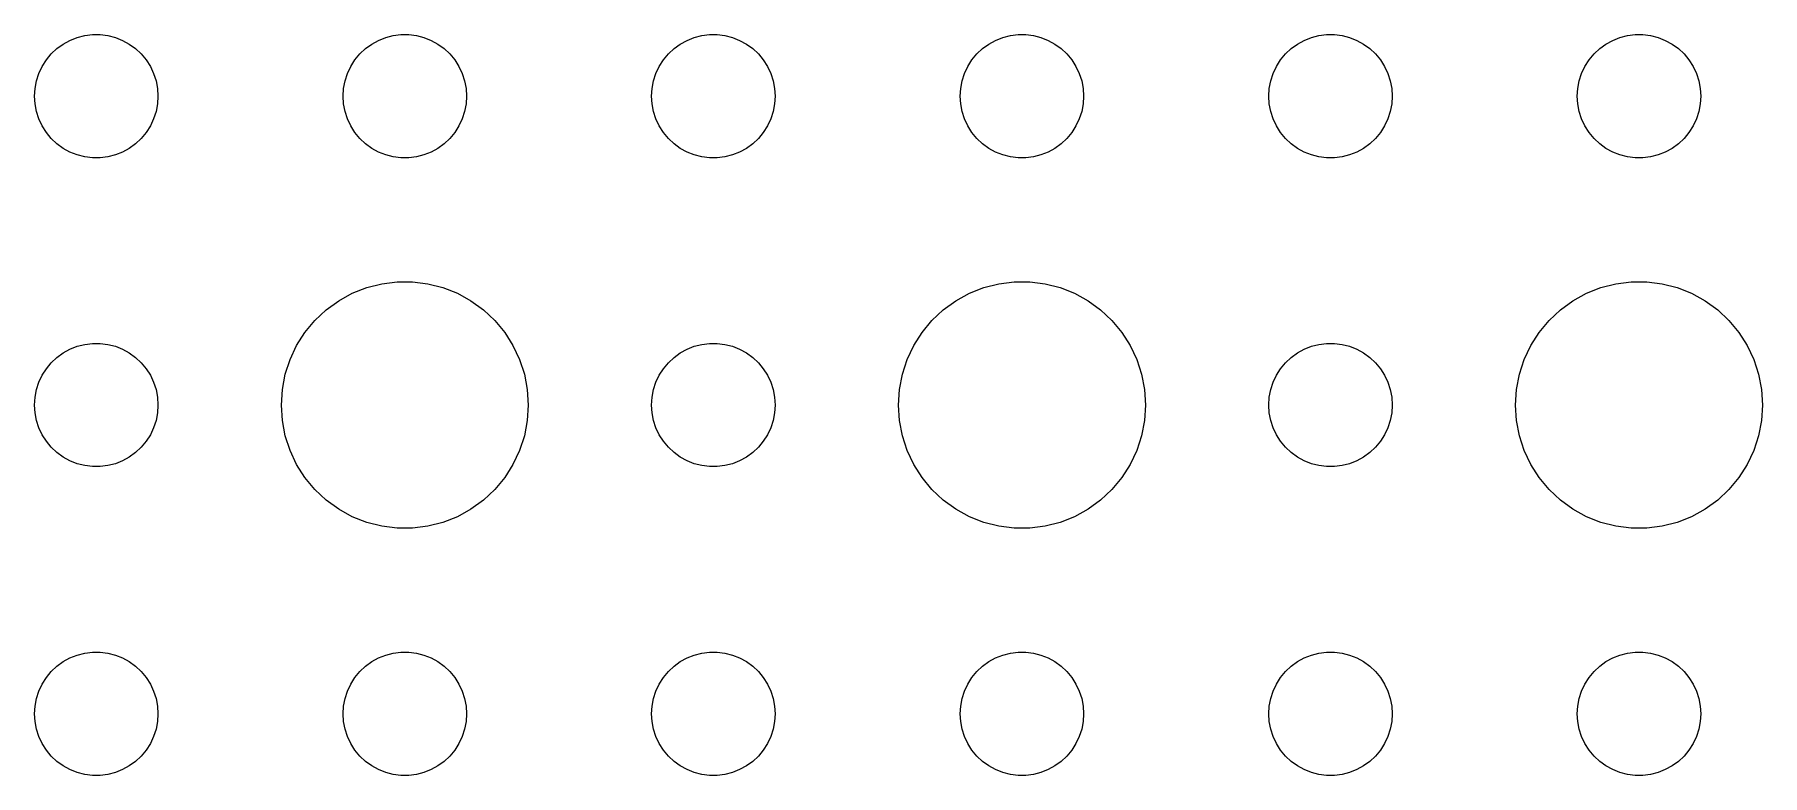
# Model space of a CAD drawing. Header units: metres. Extents: x -142 to 142, y -142 to 142.
# Drawn here: x -39 to 3, y 96 to 114 of the extents above; entities that cross this region are included whole.
import ezdxf

# ---------------------------------------------------------------- set-up
doc = ezdxf.new("R2010")
doc.units = ezdxf.units.M

msp = doc.modelspace()

# ---------------------------------------------------------------- linework, layer by layer
for p, q in [((-38.3037, 113.766), (-38.1387, 113.857)), ((-38.1387, 113.857), (-37.9635, 113.927)), ((-37.9635, 113.927), (-37.7811, 113.973)), ((-37.7811, 113.973), (-37.5942, 113.997)), ((-37.5942, 113.997), (-37.4058, 113.997)), ((-37.4058, 113.997), (-37.2189, 113.973)), ((-37.2189, 113.973), (-37.0365, 113.927)), ((-37.0365, 113.927), (-36.8613, 113.857)), ((-36.8613, 113.857), (-36.6963, 113.766)), ((-30.8037, 113.766), (-30.6387, 113.857)), ((-30.6387, 113.857), (-30.4635, 113.927)), ((-30.4635, 113.927), (-30.2811, 113.973)), ((-30.2811, 113.973), (-30.0942, 113.997)), ((-30.0942, 113.997), (-29.9058, 113.997)), ((-29.9058, 113.997), (-29.7189, 113.973)), ((-29.7189, 113.973), (-29.5365, 113.927)), ((-29.5365, 113.927), (-29.3613, 113.857)), ((-29.3613, 113.857), (-29.1963, 113.766)), ((-23.3037, 113.766), (-23.1387, 113.857)), ((-23.1387, 113.857), (-22.9635, 113.927)), ((-22.9635, 113.927), (-22.7811, 113.973)), ((-22.7811, 113.973), (-22.5942, 113.997)), ((-22.5942, 113.997), (-22.4058, 113.997)), ((-22.4058, 113.997), (-22.2189, 113.973)), ((-22.2189, 113.973), (-22.0365, 113.927)), ((-22.0365, 113.927), (-21.8613, 113.857)), ((-21.8613, 113.857), (-21.6963, 113.766)), ((-15.8037, 113.766), (-15.6387, 113.857)), ((-15.6387, 113.857), (-15.4635, 113.927)), ((-15.4635, 113.927), (-15.2811, 113.973)), ((-15.2811, 113.973), (-15.0942, 113.997)), ((-15.0942, 113.997), (-14.9058, 113.997)), ((-14.9058, 113.997), (-14.7189, 113.973)), ((-14.7189, 113.973), (-14.5365, 113.927)), ((-14.5365, 113.927), (-14.3613, 113.857)), ((-14.3613, 113.857), (-14.1963, 113.766)), ((-8.30373, 113.766), (-8.13866, 113.857)), ((-8.13866, 113.857), (-7.96352, 113.927)), ((-7.96352, 113.927), (-7.78107, 113.973)), ((-7.78107, 113.973), (-7.59418, 113.997)), ((-7.59418, 113.997), (-7.40581, 113.997)), ((-7.40581, 113.997), (-7.21892, 113.973)), ((-7.21892, 113.973), (-7.03647, 113.927)), ((-7.03647, 113.927), (-6.86133, 113.857)), ((-6.86133, 113.857), (-6.69626, 113.766)), ((-0.80373, 113.766), (-0.63866, 113.857)), ((-0.63866, 113.857), (-0.46352, 113.927)), ((-0.46352, 113.927), (-0.28107, 113.973)), ((-0.28107, 113.973), (-0.09418, 113.997)), ((-0.09418, 113.997), (0.09418, 113.997)), ((0.09418, 113.997), (0.28107, 113.973)), ((0.28107, 113.973), (0.46352, 113.927)), ((0.46352, 113.927), (0.63866, 113.857)), ((0.63866, 113.857), (0.80373, 113.766)), ((-38.7135, 113.382), (-38.5934, 113.527)), ((-38.5934, 113.527), (-38.4561, 113.656)), ((-38.4561, 113.656), (-38.3037, 113.766)), ((-36.6963, 113.766), (-36.5439, 113.656)), ((-36.5439, 113.656), (-36.4065, 113.527)), ((-36.4065, 113.527), (-36.2865, 113.382)), ((-31.2135, 113.382), (-31.0934, 113.527)), ((-31.0934, 113.527), (-30.9561, 113.656)), ((-30.9561, 113.656), (-30.8037, 113.766)), ((-29.1963, 113.766), (-29.0439, 113.656)), ((-29.0439, 113.656), (-28.9065, 113.527)), ((-28.9065, 113.527), (-28.7865, 113.382)), ((-23.7135, 113.382), (-23.5934, 113.527)), ((-23.5934, 113.527), (-23.4561, 113.656)), ((-23.4561, 113.656), (-23.3037, 113.766)), ((-21.6963, 113.766), (-21.5439, 113.656)), ((-21.5439, 113.656), (-21.4065, 113.527)), ((-21.4065, 113.527), (-21.2865, 113.382)), ((-16.2135, 113.382), (-16.0934, 113.527)), ((-16.0934, 113.527), (-15.9561, 113.656)), ((-15.9561, 113.656), (-15.8037, 113.766)), ((-14.1963, 113.766), (-14.0439, 113.656)), ((-14.0439, 113.656), (-13.9065, 113.527)), ((-13.9065, 113.527), (-13.7865, 113.382)), ((-8.71352, 113.382), (-8.59344, 113.527)), ((-8.59344, 113.527), (-8.45613, 113.656)), ((-8.45613, 113.656), (-8.30373, 113.766)), ((-6.69626, 113.766), (-6.54385, 113.656)), ((-6.54385, 113.656), (-6.40654, 113.527)), ((-6.40654, 113.527), (-6.28647, 113.382)), ((-1.21352, 113.382), (-1.09344, 113.527)), ((-1.09344, 113.527), (-0.95613, 113.656)), ((-0.95613, 113.656), (-0.80373, 113.766)), ((0.80373, 113.766), (0.95613, 113.656)), ((0.95613, 113.656), (1.09344, 113.527)), ((1.09344, 113.527), (1.21352, 113.382)), ((-38.9529, 112.873), (-38.8947, 113.052)), ((-38.8947, 113.052), (-38.8145, 113.223)), ((-38.8145, 113.223), (-38.7135, 113.382)), ((-36.2865, 113.382), (-36.1855, 113.223)), ((-36.1855, 113.223), (-36.1053, 113.052)), ((-36.1053, 113.052), (-36.0471, 112.873)), ((-31.4529, 112.873), (-31.3947, 113.052)), ((-31.3947, 113.052), (-31.3145, 113.223)), ((-31.3145, 113.223), (-31.2135, 113.382)), ((-28.7865, 113.382), (-28.6855, 113.223)), ((-28.6855, 113.223), (-28.6053, 113.052)), ((-28.6053, 113.052), (-28.5471, 112.873)), ((-23.9529, 112.873), (-23.8947, 113.052)), ((-23.8947, 113.052), (-23.8145, 113.223)), ((-23.8145, 113.223), (-23.7135, 113.382)), ((-21.2865, 113.382), (-21.1855, 113.223)), ((-21.1855, 113.223), (-21.1053, 113.052)), ((-21.1053, 113.052), (-21.0471, 112.873)), ((-16.4529, 112.873), (-16.3947, 113.052)), ((-16.3947, 113.052), (-16.3145, 113.223)), ((-16.3145, 113.223), (-16.2135, 113.382)), ((-13.7865, 113.382), (-13.6855, 113.223)), ((-13.6855, 113.223), (-13.6053, 113.052)), ((-13.6053, 113.052), (-13.5471, 112.873)), ((-8.95287, 112.873), (-8.89465, 113.052)), ((-8.89465, 113.052), (-8.81445, 113.223)), ((-8.81445, 113.223), (-8.71352, 113.382)), ((-6.28647, 113.382), (-6.18553, 113.223)), ((-6.18553, 113.223), (-6.10533, 113.052)), ((-6.10533, 113.052), (-6.04712, 112.873)), ((-1.45287, 112.873), (-1.39465, 113.052)), ((-1.39465, 113.052), (-1.31445, 113.223)), ((-1.31445, 113.223), (-1.21352, 113.382)), ((1.21352, 113.382), (1.31445, 113.223)), ((1.31445, 113.223), (1.39465, 113.052)), ((1.39465, 113.052), (1.45287, 112.873)), ((-39, 112.5), (-38.9882, 112.688)), ((-38.9882, 112.688), (-38.9529, 112.873)), ((-36.0471, 112.873), (-36.0118, 112.688)), ((-36.0118, 112.688), (-36, 112.5)), ((-31.5, 112.5), (-31.4882, 112.688)), ((-31.4882, 112.688), (-31.4529, 112.873)), ((-28.5471, 112.873), (-28.5118, 112.688)), ((-28.5118, 112.688), (-28.5, 112.5)), ((-24, 112.5), (-23.9882, 112.688)), ((-23.9882, 112.688), (-23.9529, 112.873)), ((-21.0471, 112.873), (-21.0118, 112.688)), ((-21.0118, 112.688), (-21, 112.5)), ((-16.5, 112.5), (-16.4882, 112.688)), ((-16.4882, 112.688), (-16.4529, 112.873)), ((-13.5471, 112.873), (-13.5118, 112.688)), ((-13.5118, 112.688), (-13.5, 112.5)), ((-9, 112.5), (-8.98816, 112.688)), ((-8.98816, 112.688), (-8.95287, 112.873)), ((-6.04712, 112.873), (-6.01183, 112.688)), ((-6.01183, 112.688), (-6, 112.5)), ((-1.5, 112.5), (-1.48816, 112.688)), ((-1.48816, 112.688), (-1.45287, 112.873)), ((1.45287, 112.873), (1.48816, 112.688)), ((1.48816, 112.688), (1.5, 112.5)), ((-38.9882, 112.312), (-39, 112.5)), ((-38.9529, 112.127), (-38.9882, 112.312)), ((-36.0118, 112.312), (-36.0471, 112.127)), ((-36, 112.5), (-36.0118, 112.312)), ((-31.4882, 112.312), (-31.5, 112.5)), ((-31.4529, 112.127), (-31.4882, 112.312)), ((-28.5118, 112.312), (-28.5471, 112.127)), ((-28.5, 112.5), (-28.5118, 112.312)), ((-23.9882, 112.312), (-24, 112.5)), ((-23.9529, 112.127), (-23.9882, 112.312)), ((-21.0118, 112.312), (-21.0471, 112.127)), ((-21, 112.5), (-21.0118, 112.312)), ((-16.4882, 112.312), (-16.5, 112.5)), ((-16.4529, 112.127), (-16.4882, 112.312)), ((-13.5118, 112.312), (-13.5471, 112.127)), ((-13.5, 112.5), (-13.5118, 112.312)), ((-8.98816, 112.312), (-9, 112.5)), ((-8.95287, 112.127), (-8.98816, 112.312)), ((-6.01183, 112.312), (-6.04712, 112.127)), ((-6, 112.5), (-6.01183, 112.312)), ((-1.48816, 112.312), (-1.5, 112.5)), ((-1.45287, 112.127), (-1.48816, 112.312)), ((1.48816, 112.312), (1.45287, 112.127)), ((1.5, 112.5), (1.48816, 112.312)), ((-38.8947, 111.948), (-38.9529, 112.127)), ((-38.8145, 111.777), (-38.8947, 111.948)), ((-38.7135, 111.618), (-38.8145, 111.777)), ((-36.1855, 111.777), (-36.2865, 111.618)), ((-36.1053, 111.948), (-36.1855, 111.777)), ((-36.0471, 112.127), (-36.1053, 111.948)), ((-31.3947, 111.948), (-31.4529, 112.127)), ((-31.3145, 111.777), (-31.3947, 111.948)), ((-31.2135, 111.618), (-31.3145, 111.777)), ((-28.6855, 111.777), (-28.7865, 111.618)), ((-28.6053, 111.948), (-28.6855, 111.777)), ((-28.5471, 112.127), (-28.6053, 111.948)), ((-23.8947, 111.948), (-23.9529, 112.127)), ((-23.8145, 111.777), (-23.8947, 111.948)), ((-23.7135, 111.618), (-23.8145, 111.777)), ((-21.1855, 111.777), (-21.2865, 111.618)), ((-21.1053, 111.948), (-21.1855, 111.777)), ((-21.0471, 112.127), (-21.1053, 111.948)), ((-16.3947, 111.948), (-16.4529, 112.127)), ((-16.3145, 111.777), (-16.3947, 111.948)), ((-16.2135, 111.618), (-16.3145, 111.777)), ((-13.6855, 111.777), (-13.7865, 111.618)), ((-13.6053, 111.948), (-13.6855, 111.777)), ((-13.5471, 112.127), (-13.6053, 111.948)), ((-8.89465, 111.948), (-8.95287, 112.127)), ((-8.81445, 111.777), (-8.89465, 111.948)), ((-8.71352, 111.618), (-8.81445, 111.777)), ((-6.18553, 111.777), (-6.28647, 111.618)), ((-6.10533, 111.948), (-6.18553, 111.777)), ((-6.04712, 112.127), (-6.10533, 111.948)), ((-1.39465, 111.948), (-1.45287, 112.127)), ((-1.31445, 111.777), (-1.39465, 111.948)), ((-1.21352, 111.618), (-1.31445, 111.777)), ((1.31445, 111.777), (1.21352, 111.618)), ((1.39465, 111.948), (1.31445, 111.777)), ((1.45287, 112.127), (1.39465, 111.948)), ((-38.5934, 111.473), (-38.7135, 111.618)), ((-38.4561, 111.344), (-38.5934, 111.473)), ((-38.3037, 111.234), (-38.4561, 111.344)), ((-36.5439, 111.344), (-36.6963, 111.234)), ((-36.4065, 111.473), (-36.5439, 111.344)), ((-36.2865, 111.618), (-36.4065, 111.473)), ((-31.0934, 111.473), (-31.2135, 111.618)), ((-30.9561, 111.344), (-31.0934, 111.473)), ((-30.8037, 111.234), (-30.9561, 111.344)), ((-29.0439, 111.344), (-29.1963, 111.234)), ((-28.9065, 111.473), (-29.0439, 111.344)), ((-28.7865, 111.618), (-28.9065, 111.473)), ((-23.5934, 111.473), (-23.7135, 111.618)), ((-23.4561, 111.344), (-23.5934, 111.473)), ((-23.3037, 111.234), (-23.4561, 111.344)), ((-21.5439, 111.344), (-21.6963, 111.234)), ((-21.4065, 111.473), (-21.5439, 111.344)), ((-21.2865, 111.618), (-21.4065, 111.473)), ((-16.0934, 111.473), (-16.2135, 111.618)), ((-15.9561, 111.344), (-16.0934, 111.473)), ((-15.8037, 111.234), (-15.9561, 111.344)), ((-14.0439, 111.344), (-14.1963, 111.234)), ((-13.9065, 111.473), (-14.0439, 111.344)), ((-13.7865, 111.618), (-13.9065, 111.473)), ((-8.59344, 111.473), (-8.71352, 111.618)), ((-8.45613, 111.344), (-8.59344, 111.473)), ((-8.30373, 111.234), (-8.45613, 111.344)), ((-6.54385, 111.344), (-6.69626, 111.234)), ((-6.40654, 111.473), (-6.54385, 111.344)), ((-6.28647, 111.618), (-6.40654, 111.473)), ((-1.09344, 111.473), (-1.21352, 111.618)), ((-0.95613, 111.344), (-1.09344, 111.473)), ((-0.80373, 111.234), (-0.95613, 111.344)), ((0.95613, 111.344), (0.80373, 111.234)), ((1.09344, 111.473), (0.95613, 111.344)), ((1.21352, 111.618), (1.09344, 111.473)), ((-38.1387, 111.143), (-38.3037, 111.234)), ((-37.9635, 111.073), (-38.1387, 111.143)), ((-37.7811, 111.027), (-37.9635, 111.073)), ((-37.5942, 111.003), (-37.7811, 111.027)), ((-37.4058, 111.003), (-37.5942, 111.003)), ((-37.2189, 111.027), (-37.4058, 111.003)), ((-37.0365, 111.073), (-37.2189, 111.027)), ((-36.8613, 111.143), (-37.0365, 111.073)), ((-36.6963, 111.234), (-36.8613, 111.143)), ((-30.6387, 111.143), (-30.8037, 111.234)), ((-30.4635, 111.073), (-30.6387, 111.143)), ((-30.2811, 111.027), (-30.4635, 111.073)), ((-30.0942, 111.003), (-30.2811, 111.027)), ((-29.9058, 111.003), (-30.0942, 111.003)), ((-29.7189, 111.027), (-29.9058, 111.003)), ((-29.5365, 111.073), (-29.7189, 111.027)), ((-29.3613, 111.143), (-29.5365, 111.073)), ((-29.1963, 111.234), (-29.3613, 111.143)), ((-23.1387, 111.143), (-23.3037, 111.234)), ((-22.9635, 111.073), (-23.1387, 111.143)), ((-22.7811, 111.027), (-22.9635, 111.073)), ((-22.5942, 111.003), (-22.7811, 111.027)), ((-22.4058, 111.003), (-22.5942, 111.003)), ((-22.2189, 111.027), (-22.4058, 111.003)), ((-22.0365, 111.073), (-22.2189, 111.027)), ((-21.8613, 111.143), (-22.0365, 111.073)), ((-21.6963, 111.234), (-21.8613, 111.143)), ((-15.6387, 111.143), (-15.8037, 111.234)), ((-15.4635, 111.073), (-15.6387, 111.143)), ((-15.2811, 111.027), (-15.4635, 111.073)), ((-15.0942, 111.003), (-15.2811, 111.027)), ((-14.9058, 111.003), (-15.0942, 111.003)), ((-14.7189, 111.027), (-14.9058, 111.003)), ((-14.5365, 111.073), (-14.7189, 111.027)), ((-14.3613, 111.143), (-14.5365, 111.073)), ((-14.1963, 111.234), (-14.3613, 111.143)), ((-8.13866, 111.143), (-8.30373, 111.234)), ((-7.96352, 111.073), (-8.13866, 111.143)), ((-7.78107, 111.027), (-7.96352, 111.073)), ((-7.59418, 111.003), (-7.78107, 111.027)), ((-7.40581, 111.003), (-7.59418, 111.003)), ((-7.21892, 111.027), (-7.40581, 111.003)), ((-7.03647, 111.073), (-7.21892, 111.027)), ((-6.86133, 111.143), (-7.03647, 111.073)), ((-6.69626, 111.234), (-6.86133, 111.143)), ((-0.63866, 111.143), (-0.80373, 111.234)), ((-0.46352, 111.073), (-0.63866, 111.143)), ((-0.28107, 111.027), (-0.46352, 111.073)), ((-0.09418, 111.003), (-0.28107, 111.027)), ((0.09418, 111.003), (-0.09418, 111.003)), ((0.28107, 111.027), (0.09418, 111.003)), ((0.46352, 111.073), (0.28107, 111.027)), ((0.63866, 111.143), (0.46352, 111.073)), ((0.80373, 111.234), (0.63866, 111.143)), ((-30.927, 107.853), (-30.5621, 107.947)), ((-30.5621, 107.947), (-30.1884, 107.994)), ((-30.1884, 107.994), (-29.8116, 107.994)), ((-29.8116, 107.994), (-29.4379, 107.947)), ((-29.4379, 107.947), (-29.0729, 107.853)), ((-15.927, 107.853), (-15.5621, 107.947)), ((-15.5621, 107.947), (-15.1884, 107.994)), ((-15.1884, 107.994), (-14.8116, 107.994)), ((-14.8116, 107.994), (-14.4379, 107.947)), ((-14.4379, 107.947), (-14.0729, 107.853)), ((-0.92705, 107.853), (-0.56213, 107.947)), ((-0.56213, 107.947), (-0.18837, 107.994)), ((-0.18837, 107.994), (0.18837, 107.994)), ((0.18837, 107.994), (0.56213, 107.947)), ((0.56213, 107.947), (0.92705, 107.853)), ((-31.9123, 107.312), (-31.6075, 107.533)), ((-31.6075, 107.533), (-31.2773, 107.714)), ((-31.2773, 107.714), (-30.927, 107.853)), ((-29.0729, 107.853), (-28.7227, 107.714)), ((-28.7227, 107.714), (-28.3925, 107.533)), ((-28.3925, 107.533), (-28.0877, 107.312)), ((-16.9123, 107.312), (-16.6075, 107.533)), ((-16.6075, 107.533), (-16.2773, 107.714)), ((-16.2773, 107.714), (-15.927, 107.853)), ((-14.0729, 107.853), (-13.7227, 107.714)), ((-13.7227, 107.714), (-13.3925, 107.533)), ((-13.3925, 107.533), (-13.0877, 107.312)), ((-1.91226, 107.312), (-1.60747, 107.533)), ((-1.60747, 107.533), (-1.27733, 107.714)), ((-1.27733, 107.714), (-0.92705, 107.853)), ((0.92705, 107.853), (1.27733, 107.714)), ((1.27733, 107.714), (1.60747, 107.533)), ((1.60747, 107.533), (1.91226, 107.312)), ((-32.1869, 107.054), (-31.9123, 107.312)), ((-28.0877, 107.312), (-27.8131, 107.054)), ((-17.1869, 107.054), (-16.9123, 107.312)), ((-13.0877, 107.312), (-12.8131, 107.054)), ((-2.1869, 107.054), (-1.91226, 107.312)), ((1.91226, 107.312), (2.1869, 107.054)), ((-32.6289, 106.445), (-32.427, 106.763)), ((-32.427, 106.763), (-32.1869, 107.054)), ((-27.8131, 107.054), (-27.5729, 106.763)), ((-27.5729, 106.763), (-27.3711, 106.445)), ((-17.6289, 106.445), (-17.427, 106.763)), ((-17.427, 106.763), (-17.1869, 107.054)), ((-12.8131, 107.054), (-12.5729, 106.763)), ((-12.5729, 106.763), (-12.3711, 106.445)), ((-2.62891, 106.445), (-2.42705, 106.763)), ((-2.42705, 106.763), (-2.1869, 107.054)), ((2.1869, 107.054), (2.42705, 106.763)), ((2.42705, 106.763), (2.62891, 106.445)), ((-38.4561, 106.156), (-38.3037, 106.266)), ((-38.3037, 106.266), (-38.1387, 106.357)), ((-38.1387, 106.357), (-37.9635, 106.427)), ((-37.9635, 106.427), (-37.7811, 106.473)), ((-37.7811, 106.473), (-37.5942, 106.497)), ((-37.5942, 106.497), (-37.4058, 106.497)), ((-37.4058, 106.497), (-37.2189, 106.473)), ((-37.2189, 106.473), (-37.0365, 106.427)), ((-37.0365, 106.427), (-36.8613, 106.357)), ((-36.8613, 106.357), (-36.6963, 106.266)), ((-36.6963, 106.266), (-36.5439, 106.156)), ((-32.7893, 106.104), (-32.6289, 106.445)), ((-27.3711, 106.445), (-27.2107, 106.104)), ((-23.4561, 106.156), (-23.3037, 106.266)), ((-23.3037, 106.266), (-23.1387, 106.357)), ((-23.1387, 106.357), (-22.9635, 106.427)), ((-22.9635, 106.427), (-22.7811, 106.473)), ((-22.7811, 106.473), (-22.5942, 106.497)), ((-22.5942, 106.497), (-22.4058, 106.497)), ((-22.4058, 106.497), (-22.2189, 106.473)), ((-22.2189, 106.473), (-22.0365, 106.427)), ((-22.0365, 106.427), (-21.8613, 106.357)), ((-21.8613, 106.357), (-21.6963, 106.266)), ((-21.6963, 106.266), (-21.5439, 106.156)), ((-17.7893, 106.104), (-17.6289, 106.445)), ((-12.3711, 106.445), (-12.2107, 106.104)), ((-8.45613, 106.156), (-8.30373, 106.266)), ((-8.30373, 106.266), (-8.13866, 106.357)), ((-8.13866, 106.357), (-7.96352, 106.427)), ((-7.96352, 106.427), (-7.78107, 106.473)), ((-7.78107, 106.473), (-7.59418, 106.497)), ((-7.59418, 106.497), (-7.40581, 106.497)), ((-7.40581, 106.497), (-7.21892, 106.473)), ((-7.21892, 106.473), (-7.03647, 106.427)), ((-7.03647, 106.427), (-6.86133, 106.357)), ((-6.86133, 106.357), (-6.69626, 106.266)), ((-6.69626, 106.266), (-6.54385, 106.156)), ((-2.78932, 106.104), (-2.62891, 106.445)), ((2.62891, 106.445), (2.78932, 106.104)), ((-38.8145, 105.723), (-38.7135, 105.882)), ((-38.7135, 105.882), (-38.5934, 106.027)), ((-38.5934, 106.027), (-38.4561, 106.156)), ((-36.5439, 106.156), (-36.4065, 106.027)), ((-36.4065, 106.027), (-36.2865, 105.882)), ((-36.2865, 105.882), (-36.1855, 105.723)), ((-32.9057, 105.746), (-32.7893, 106.104)), ((-27.2107, 106.104), (-27.0942, 105.746)), ((-23.8145, 105.723), (-23.7135, 105.882)), ((-23.7135, 105.882), (-23.5934, 106.027)), ((-23.5934, 106.027), (-23.4561, 106.156)), ((-21.5439, 106.156), (-21.4065, 106.027)), ((-21.4065, 106.027), (-21.2865, 105.882)), ((-21.2865, 105.882), (-21.1855, 105.723)), ((-17.9057, 105.746), (-17.7893, 106.104)), ((-12.2107, 106.104), (-12.0942, 105.746)), ((-8.81445, 105.723), (-8.71352, 105.882)), ((-8.71352, 105.882), (-8.59344, 106.027)), ((-8.59344, 106.027), (-8.45613, 106.156)), ((-6.54385, 106.156), (-6.40654, 106.027)), ((-6.40654, 106.027), (-6.28647, 105.882)), ((-6.28647, 105.882), (-6.18553, 105.723)), ((-2.90575, 105.746), (-2.78932, 106.104)), ((2.78932, 106.104), (2.90575, 105.746)), ((-38.9529, 105.373), (-38.8947, 105.552)), ((-38.8947, 105.552), (-38.8145, 105.723)), ((-36.1855, 105.723), (-36.1053, 105.552)), ((-36.1053, 105.552), (-36.0471, 105.373)), ((-32.9763, 105.376), (-32.9057, 105.746)), ((-27.0942, 105.746), (-27.0237, 105.376)), ((-23.9529, 105.373), (-23.8947, 105.552)), ((-23.8947, 105.552), (-23.8145, 105.723)), ((-21.1855, 105.723), (-21.1053, 105.552)), ((-21.1053, 105.552), (-21.0471, 105.373)), ((-17.9763, 105.376), (-17.9057, 105.746)), ((-12.0942, 105.746), (-12.0237, 105.376)), ((-8.95287, 105.373), (-8.89465, 105.552)), ((-8.89465, 105.552), (-8.81445, 105.723)), ((-6.18553, 105.723), (-6.10533, 105.552)), ((-6.10533, 105.552), (-6.04712, 105.373)), ((-2.97633, 105.376), (-2.90575, 105.746)), ((2.90575, 105.746), (2.97633, 105.376)), ((-39, 105), (-38.9882, 105.188)), ((-38.9882, 104.812), (-39, 105)), ((-38.9882, 105.188), (-38.9529, 105.373)), ((-36.0471, 105.373), (-36.0118, 105.188)), ((-36.0118, 105.188), (-36, 105)), ((-36, 105), (-36.0118, 104.812)), ((-33, 105), (-32.9763, 105.376)), ((-32.9763, 104.624), (-33, 105)), ((-27.0237, 105.376), (-27, 105)), ((-27, 105), (-27.0237, 104.624)), ((-24, 105), (-23.9882, 105.188)), ((-23.9882, 104.812), (-24, 105)), ((-23.9882, 105.188), (-23.9529, 105.373)), ((-21.0471, 105.373), (-21.0118, 105.188)), ((-21.0118, 105.188), (-21, 105)), ((-21, 105), (-21.0118, 104.812)), ((-18, 105), (-17.9763, 105.376)), ((-17.9763, 104.624), (-18, 105)), ((-12.0237, 105.376), (-12, 105)), ((-12, 105), (-12.0237, 104.624)), ((-9, 105), (-8.98816, 105.188)), ((-8.98816, 104.812), (-9, 105)), ((-8.98816, 105.188), (-8.95287, 105.373)), ((-6.04712, 105.373), (-6.01183, 105.188)), ((-6.01183, 105.188), (-6, 105)), ((-6, 105), (-6.01183, 104.812)), ((-3, 105), (-2.97633, 105.376)), ((-2.97633, 104.624), (-3, 105)), ((2.97633, 105.376), (3, 105)), ((3, 105), (2.97633, 104.624)), ((-38.9529, 104.627), (-38.9882, 104.812)), ((-38.8947, 104.448), (-38.9529, 104.627)), ((-36.0471, 104.627), (-36.1053, 104.448)), ((-36.0118, 104.812), (-36.0471, 104.627)), ((-32.9057, 104.254), (-32.9763, 104.624)), ((-27.0237, 104.624), (-27.0942, 104.254)), ((-23.9529, 104.627), (-23.9882, 104.812)), ((-23.8947, 104.448), (-23.9529, 104.627)), ((-21.0471, 104.627), (-21.1053, 104.448)), ((-21.0118, 104.812), (-21.0471, 104.627)), ((-17.9057, 104.254), (-17.9763, 104.624)), ((-12.0237, 104.624), (-12.0942, 104.254)), ((-8.95287, 104.627), (-8.98816, 104.812)), ((-8.89465, 104.448), (-8.95287, 104.627)), ((-6.04712, 104.627), (-6.10533, 104.448)), ((-6.01183, 104.812), (-6.04712, 104.627)), ((-2.90575, 104.254), (-2.97633, 104.624)), ((2.97633, 104.624), (2.90575, 104.254)), ((-38.8145, 104.277), (-38.8947, 104.448)), ((-38.7135, 104.118), (-38.8145, 104.277)), ((-36.1855, 104.277), (-36.2865, 104.118)), ((-36.1053, 104.448), (-36.1855, 104.277)), ((-32.7893, 103.896), (-32.9057, 104.254)), ((-27.0942, 104.254), (-27.2107, 103.896)), ((-23.8145, 104.277), (-23.8947, 104.448)), ((-23.7135, 104.118), (-23.8145, 104.277)), ((-21.1855, 104.277), (-21.2865, 104.118)), ((-21.1053, 104.448), (-21.1855, 104.277)), ((-17.7893, 103.896), (-17.9057, 104.254)), ((-12.0942, 104.254), (-12.2107, 103.896)), ((-8.81445, 104.277), (-8.89465, 104.448)), ((-8.71352, 104.118), (-8.81445, 104.277)), ((-6.18553, 104.277), (-6.28647, 104.118)), ((-6.10533, 104.448), (-6.18553, 104.277)), ((-2.78932, 103.896), (-2.90575, 104.254)), ((2.90575, 104.254), (2.78932, 103.896)), ((-38.5934, 103.973), (-38.7135, 104.118)), ((-38.4561, 103.844), (-38.5934, 103.973)), ((-38.3037, 103.734), (-38.4561, 103.844)), ((-36.5439, 103.844), (-36.6963, 103.734)), ((-36.4065, 103.973), (-36.5439, 103.844)), ((-36.2865, 104.118), (-36.4065, 103.973)), ((-32.6289, 103.555), (-32.7893, 103.896)), ((-27.2107, 103.896), (-27.3711, 103.555)), ((-23.5934, 103.973), (-23.7135, 104.118)), ((-23.4561, 103.844), (-23.5934, 103.973)), ((-23.3037, 103.734), (-23.4561, 103.844)), ((-21.5439, 103.844), (-21.6963, 103.734)), ((-21.4065, 103.973), (-21.5439, 103.844)), ((-21.2865, 104.118), (-21.4065, 103.973)), ((-17.6289, 103.555), (-17.7893, 103.896)), ((-12.2107, 103.896), (-12.3711, 103.555)), ((-8.59344, 103.973), (-8.71352, 104.118)), ((-8.45613, 103.844), (-8.59344, 103.973)), ((-8.30373, 103.734), (-8.45613, 103.844)), ((-6.54385, 103.844), (-6.69626, 103.734)), ((-6.40654, 103.973), (-6.54385, 103.844)), ((-6.28647, 104.118), (-6.40654, 103.973)), ((-2.62891, 103.555), (-2.78932, 103.896)), ((2.78932, 103.896), (2.62891, 103.555)), ((-38.1387, 103.643), (-38.3037, 103.734)), ((-37.9635, 103.573), (-38.1387, 103.643)), ((-37.7811, 103.527), (-37.9635, 103.573)), ((-37.5942, 103.503), (-37.7811, 103.527)), ((-37.4058, 103.503), (-37.5942, 103.503)), ((-37.2189, 103.527), (-37.4058, 103.503)), ((-37.0365, 103.573), (-37.2189, 103.527)), ((-36.8613, 103.643), (-37.0365, 103.573)), ((-36.6963, 103.734), (-36.8613, 103.643)), ((-32.427, 103.237), (-32.6289, 103.555)), ((-27.3711, 103.555), (-27.5729, 103.237)), ((-23.1387, 103.643), (-23.3037, 103.734)), ((-22.9635, 103.573), (-23.1387, 103.643)), ((-22.7811, 103.527), (-22.9635, 103.573)), ((-22.5942, 103.503), (-22.7811, 103.527)), ((-22.4058, 103.503), (-22.5942, 103.503)), ((-22.2189, 103.527), (-22.4058, 103.503)), ((-22.0365, 103.573), (-22.2189, 103.527)), ((-21.8613, 103.643), (-22.0365, 103.573)), ((-21.6963, 103.734), (-21.8613, 103.643)), ((-17.427, 103.237), (-17.6289, 103.555)), ((-12.3711, 103.555), (-12.5729, 103.237)), ((-8.13866, 103.643), (-8.30373, 103.734)), ((-7.96352, 103.573), (-8.13866, 103.643)), ((-7.78107, 103.527), (-7.96352, 103.573)), ((-7.59418, 103.503), (-7.78107, 103.527)), ((-7.40581, 103.503), (-7.59418, 103.503)), ((-7.21892, 103.527), (-7.40581, 103.503)), ((-7.03647, 103.573), (-7.21892, 103.527)), ((-6.86133, 103.643), (-7.03647, 103.573)), ((-6.69626, 103.734), (-6.86133, 103.643)), ((-2.42705, 103.237), (-2.62891, 103.555)), ((2.62891, 103.555), (2.42705, 103.237)), ((-32.1869, 102.946), (-32.427, 103.237)), ((-31.9123, 102.688), (-32.1869, 102.946)), ((-27.8131, 102.946), (-28.0877, 102.688)), ((-27.5729, 103.237), (-27.8131, 102.946)), ((-17.1869, 102.946), (-17.427, 103.237)), ((-16.9123, 102.688), (-17.1869, 102.946)), ((-12.8131, 102.946), (-13.0877, 102.688)), ((-12.5729, 103.237), (-12.8131, 102.946)), ((-2.1869, 102.946), (-2.42705, 103.237)), ((-1.91226, 102.688), (-2.1869, 102.946)), ((2.1869, 102.946), (1.91226, 102.688)), ((2.42705, 103.237), (2.1869, 102.946)), ((-31.6075, 102.467), (-31.9123, 102.688)), ((-28.0877, 102.688), (-28.3925, 102.467)), ((-16.6075, 102.467), (-16.9123, 102.688)), ((-13.0877, 102.688), (-13.3925, 102.467)), ((-1.60747, 102.467), (-1.91226, 102.688)), ((1.91226, 102.688), (1.60747, 102.467)), ((-31.2773, 102.286), (-31.6075, 102.467)), ((-30.927, 102.147), (-31.2773, 102.286)), ((-30.5621, 102.053), (-30.927, 102.147)), ((-29.0729, 102.147), (-29.4379, 102.053)), ((-28.7227, 102.286), (-29.0729, 102.147)), ((-28.3925, 102.467), (-28.7227, 102.286)), ((-16.2773, 102.286), (-16.6075, 102.467)), ((-15.927, 102.147), (-16.2773, 102.286)), ((-15.5621, 102.053), (-15.927, 102.147)), ((-14.0729, 102.147), (-14.4379, 102.053)), ((-13.7227, 102.286), (-14.0729, 102.147)), ((-13.3925, 102.467), (-13.7227, 102.286)), ((-1.27733, 102.286), (-1.60747, 102.467)), ((-0.92705, 102.147), (-1.27733, 102.286)), ((-0.56213, 102.053), (-0.92705, 102.147)), ((0.92705, 102.147), (0.56213, 102.053)), ((1.27733, 102.286), (0.92705, 102.147)), ((1.60747, 102.467), (1.27733, 102.286)), ((-30.1884, 102.006), (-30.5621, 102.053)), ((-29.8116, 102.006), (-30.1884, 102.006)), ((-29.4379, 102.053), (-29.8116, 102.006)), ((-15.1884, 102.006), (-15.5621, 102.053)), ((-14.8116, 102.006), (-15.1884, 102.006)), ((-14.4379, 102.053), (-14.8116, 102.006)), ((-0.18837, 102.006), (-0.56213, 102.053)), ((0.18837, 102.006), (-0.18837, 102.006)), ((0.56213, 102.053), (0.18837, 102.006)), ((-38.4561, 98.6558), (-38.3037, 98.7665)), ((-38.3037, 98.7665), (-38.1387, 98.8572)), ((-38.1387, 98.8572), (-37.9635, 98.9266)), ((-37.9635, 98.9266), (-37.7811, 98.9734)), ((-37.7811, 98.9734), (-37.5942, 98.997)), ((-37.5942, 98.997), (-37.4058, 98.997)), ((-37.4058, 98.997), (-37.2189, 98.9734)), ((-37.2189, 98.9734), (-37.0365, 98.9266)), ((-37.0365, 98.9266), (-36.8613, 98.8572)), ((-36.8613, 98.8572), (-36.6963, 98.7665)), ((-36.6963, 98.7665), (-36.5439, 98.6558)), ((-30.9561, 98.6558), (-30.8037, 98.7665)), ((-30.8037, 98.7665), (-30.6387, 98.8572)), ((-30.6387, 98.8572), (-30.4635, 98.9266)), ((-30.4635, 98.9266), (-30.2811, 98.9734)), ((-30.2811, 98.9734), (-30.0942, 98.997)), ((-30.0942, 98.997), (-29.9058, 98.997)), ((-29.9058, 98.997), (-29.7189, 98.9734)), ((-29.7189, 98.9734), (-29.5365, 98.9266)), ((-29.5365, 98.9266), (-29.3613, 98.8572)), ((-29.3613, 98.8572), (-29.1963, 98.7665)), ((-29.1963, 98.7665), (-29.0439, 98.6558)), ((-23.4561, 98.6558), (-23.3037, 98.7665)), ((-23.3037, 98.7665), (-23.1387, 98.8572)), ((-23.1387, 98.8572), (-22.9635, 98.9266)), ((-22.9635, 98.9266), (-22.7811, 98.9734)), ((-22.7811, 98.9734), (-22.5942, 98.997)), ((-22.5942, 98.997), (-22.4058, 98.997)), ((-22.4058, 98.997), (-22.2189, 98.9734)), ((-22.2189, 98.9734), (-22.0365, 98.9266)), ((-22.0365, 98.9266), (-21.8613, 98.8572)), ((-21.8613, 98.8572), (-21.6963, 98.7665)), ((-21.6963, 98.7665), (-21.5439, 98.6558)), ((-15.9561, 98.6558), (-15.8037, 98.7665)), ((-15.8037, 98.7665), (-15.6387, 98.8572)), ((-15.6387, 98.8572), (-15.4635, 98.9266)), ((-15.4635, 98.9266), (-15.2811, 98.9734)), ((-15.2811, 98.9734), (-15.0942, 98.997)), ((-15.0942, 98.997), (-14.9058, 98.997)), ((-14.9058, 98.997), (-14.7189, 98.9734)), ((-14.7189, 98.9734), (-14.5365, 98.9266)), ((-14.5365, 98.9266), (-14.3613, 98.8572)), ((-14.3613, 98.8572), (-14.1963, 98.7665)), ((-14.1963, 98.7665), (-14.0439, 98.6558)), ((-8.45613, 98.6558), (-8.30373, 98.7665)), ((-8.30373, 98.7665), (-8.13866, 98.8572)), ((-8.13866, 98.8572), (-7.96352, 98.9266)), ((-7.96352, 98.9266), (-7.78107, 98.9734)), ((-7.78107, 98.9734), (-7.59418, 98.997)), ((-7.59418, 98.997), (-7.40581, 98.997)), ((-7.40581, 98.997), (-7.21892, 98.9734)), ((-7.21892, 98.9734), (-7.03647, 98.9266)), ((-7.03647, 98.9266), (-6.86133, 98.8572)), ((-6.86133, 98.8572), (-6.69626, 98.7665)), ((-6.69626, 98.7665), (-6.54385, 98.6558)), ((-0.95613, 98.6558), (-0.80373, 98.7665)), ((-0.80373, 98.7665), (-0.63866, 98.8572)), ((-0.63866, 98.8572), (-0.46352, 98.9266)), ((-0.46352, 98.9266), (-0.28107, 98.9734)), ((-0.28107, 98.9734), (-0.09418, 98.997)), ((-0.09418, 98.997), (0.09418, 98.997)), ((0.09418, 98.997), (0.28107, 98.9734)), ((0.28107, 98.9734), (0.46352, 98.9266)), ((0.46352, 98.9266), (0.63866, 98.8572)), ((0.63866, 98.8572), (0.80373, 98.7665)), ((0.80373, 98.7665), (0.95613, 98.6558)), ((-38.8145, 98.2226), (-38.7135, 98.3817)), ((-38.7135, 98.3817), (-38.5934, 98.5268)), ((-38.5934, 98.5268), (-38.4561, 98.6558)), ((-36.5439, 98.6558), (-36.4065, 98.5268)), ((-36.4065, 98.5268), (-36.2865, 98.3817)), ((-36.2865, 98.3817), (-36.1855, 98.2226)), ((-31.3145, 98.2226), (-31.2135, 98.3817)), ((-31.2135, 98.3817), (-31.0934, 98.5268)), ((-31.0934, 98.5268), (-30.9561, 98.6558)), ((-29.0439, 98.6558), (-28.9065, 98.5268)), ((-28.9065, 98.5268), (-28.7865, 98.3817)), ((-28.7865, 98.3817), (-28.6855, 98.2226)), ((-23.8145, 98.2226), (-23.7135, 98.3817)), ((-23.7135, 98.3817), (-23.5934, 98.5268)), ((-23.5934, 98.5268), (-23.4561, 98.6558)), ((-21.5439, 98.6558), (-21.4065, 98.5268)), ((-21.4065, 98.5268), (-21.2865, 98.3817)), ((-21.2865, 98.3817), (-21.1855, 98.2226)), ((-16.3145, 98.2226), (-16.2135, 98.3817)), ((-16.2135, 98.3817), (-16.0934, 98.5268)), ((-16.0934, 98.5268), (-15.9561, 98.6558)), ((-14.0439, 98.6558), (-13.9065, 98.5268)), ((-13.9065, 98.5268), (-13.7865, 98.3817)), ((-13.7865, 98.3817), (-13.6855, 98.2226)), ((-8.81445, 98.2226), (-8.71352, 98.3817)), ((-8.71352, 98.3817), (-8.59344, 98.5268)), ((-8.59344, 98.5268), (-8.45613, 98.6558)), ((-6.54385, 98.6558), (-6.40654, 98.5268)), ((-6.40654, 98.5268), (-6.28647, 98.3817)), ((-6.28647, 98.3817), (-6.18553, 98.2226)), ((-1.31445, 98.2226), (-1.21352, 98.3817)), ((-1.21352, 98.3817), (-1.09344, 98.5268)), ((-1.09344, 98.5268), (-0.95613, 98.6558)), ((0.95613, 98.6558), (1.09344, 98.5268)), ((1.09344, 98.5268), (1.21352, 98.3817)), ((1.21352, 98.3817), (1.31445, 98.2226)), ((-38.9882, 97.688), (-38.9529, 97.873)), ((-38.9529, 97.873), (-38.8947, 98.0522)), ((-38.8947, 98.0522), (-38.8145, 98.2226)), ((-36.1855, 98.2226), (-36.1053, 98.0522)), ((-36.1053, 98.0522), (-36.0471, 97.873)), ((-36.0471, 97.873), (-36.0118, 97.688)), ((-31.4882, 97.688), (-31.4529, 97.873)), ((-31.4529, 97.873), (-31.3947, 98.0522)), ((-31.3947, 98.0522), (-31.3145, 98.2226)), ((-28.6855, 98.2226), (-28.6053, 98.0522)), ((-28.6053, 98.0522), (-28.5471, 97.873)), ((-28.5471, 97.873), (-28.5118, 97.688)), ((-23.9882, 97.688), (-23.9529, 97.873)), ((-23.9529, 97.873), (-23.8947, 98.0522)), ((-23.8947, 98.0522), (-23.8145, 98.2226)), ((-21.1855, 98.2226), (-21.1053, 98.0522)), ((-21.1053, 98.0522), (-21.0471, 97.873)), ((-21.0471, 97.873), (-21.0118, 97.688)), ((-16.4882, 97.688), (-16.4529, 97.873)), ((-16.4529, 97.873), (-16.3947, 98.0522)), ((-16.3947, 98.0522), (-16.3145, 98.2226)), ((-13.6855, 98.2226), (-13.6053, 98.0522)), ((-13.6053, 98.0522), (-13.5471, 97.873)), ((-13.5471, 97.873), (-13.5118, 97.688)), ((-8.98816, 97.688), (-8.95287, 97.873)), ((-8.95287, 97.873), (-8.89465, 98.0522)), ((-8.89465, 98.0522), (-8.81445, 98.2226)), ((-6.18553, 98.2226), (-6.10533, 98.0522)), ((-6.10533, 98.0522), (-6.04712, 97.873)), ((-6.04712, 97.873), (-6.01183, 97.688)), ((-1.48816, 97.688), (-1.45287, 97.873)), ((-1.45287, 97.873), (-1.39465, 98.0522)), ((-1.39465, 98.0522), (-1.31445, 98.2226)), ((1.31445, 98.2226), (1.39465, 98.0522)), ((1.39465, 98.0522), (1.45287, 97.873)), ((1.45287, 97.873), (1.48816, 97.688)), ((-39, 97.5), (-38.9882, 97.688)), ((-38.9882, 97.312), (-39, 97.5)), ((-36.0118, 97.688), (-36, 97.5)), ((-36, 97.5), (-36.0118, 97.312)), ((-31.5, 97.5), (-31.4882, 97.688)), ((-31.4882, 97.312), (-31.5, 97.5)), ((-28.5118, 97.688), (-28.5, 97.5)), ((-28.5, 97.5), (-28.5118, 97.312)), ((-24, 97.5), (-23.9882, 97.688)), ((-23.9882, 97.312), (-24, 97.5)), ((-21.0118, 97.688), (-21, 97.5)), ((-21, 97.5), (-21.0118, 97.312)), ((-16.5, 97.5), (-16.4882, 97.688)), ((-16.4882, 97.312), (-16.5, 97.5)), ((-13.5118, 97.688), (-13.5, 97.5)), ((-13.5, 97.5), (-13.5118, 97.312)), ((-9, 97.5), (-8.98816, 97.688)), ((-8.98816, 97.312), (-9, 97.5)), ((-6.01183, 97.688), (-6, 97.5)), ((-6, 97.5), (-6.01183, 97.312)), ((-1.5, 97.5), (-1.48816, 97.688)), ((-1.48816, 97.312), (-1.5, 97.5)), ((1.48816, 97.688), (1.5, 97.5)), ((1.5, 97.5), (1.48816, 97.312)), ((-38.9529, 97.127), (-38.9882, 97.312)), ((-38.8947, 96.9478), (-38.9529, 97.127)), ((-36.0471, 97.127), (-36.1053, 96.9478)), ((-36.0118, 97.312), (-36.0471, 97.127)), ((-31.4529, 97.127), (-31.4882, 97.312)), ((-31.3947, 96.9478), (-31.4529, 97.127)), ((-28.5471, 97.127), (-28.6053, 96.9478)), ((-28.5118, 97.312), (-28.5471, 97.127)), ((-23.9529, 97.127), (-23.9882, 97.312)), ((-23.8947, 96.9478), (-23.9529, 97.127)), ((-21.0471, 97.127), (-21.1053, 96.9478)), ((-21.0118, 97.312), (-21.0471, 97.127)), ((-16.4529, 97.127), (-16.4882, 97.312)), ((-16.3947, 96.9478), (-16.4529, 97.127)), ((-13.5471, 97.127), (-13.6053, 96.9478)), ((-13.5118, 97.312), (-13.5471, 97.127)), ((-8.95287, 97.127), (-8.98816, 97.312)), ((-8.89465, 96.9478), (-8.95287, 97.127)), ((-6.04712, 97.127), (-6.10533, 96.9478)), ((-6.01183, 97.312), (-6.04712, 97.127)), ((-1.45287, 97.127), (-1.48816, 97.312)), ((-1.39465, 96.9478), (-1.45287, 97.127)), ((1.45287, 97.127), (1.39465, 96.9478)), ((1.48816, 97.312), (1.45287, 97.127)), ((-38.8145, 96.7774), (-38.8947, 96.9478)), ((-38.7135, 96.6183), (-38.8145, 96.7774)), ((-38.5934, 96.4732), (-38.7135, 96.6183)), ((-36.2865, 96.6183), (-36.4065, 96.4732)), ((-36.1855, 96.7774), (-36.2865, 96.6183)), ((-36.1053, 96.9478), (-36.1855, 96.7774)), ((-31.3145, 96.7774), (-31.3947, 96.9478)), ((-31.2135, 96.6183), (-31.3145, 96.7774)), ((-31.0934, 96.4732), (-31.2135, 96.6183)), ((-28.7865, 96.6183), (-28.9065, 96.4732)), ((-28.6855, 96.7774), (-28.7865, 96.6183)), ((-28.6053, 96.9478), (-28.6855, 96.7774)), ((-23.8145, 96.7774), (-23.8947, 96.9478)), ((-23.7135, 96.6183), (-23.8145, 96.7774)), ((-23.5934, 96.4732), (-23.7135, 96.6183)), ((-21.2865, 96.6183), (-21.4065, 96.4732)), ((-21.1855, 96.7774), (-21.2865, 96.6183)), ((-21.1053, 96.9478), (-21.1855, 96.7774)), ((-16.3145, 96.7774), (-16.3947, 96.9478)), ((-16.2135, 96.6183), (-16.3145, 96.7774)), ((-16.0934, 96.4732), (-16.2135, 96.6183)), ((-13.7865, 96.6183), (-13.9065, 96.4732)), ((-13.6855, 96.7774), (-13.7865, 96.6183)), ((-13.6053, 96.9478), (-13.6855, 96.7774)), ((-8.81445, 96.7774), (-8.89465, 96.9478)), ((-8.71352, 96.6183), (-8.81445, 96.7774)), ((-8.59344, 96.4732), (-8.71352, 96.6183)), ((-6.28647, 96.6183), (-6.40654, 96.4732)), ((-6.18553, 96.7774), (-6.28647, 96.6183)), ((-6.10533, 96.9478), (-6.18553, 96.7774)), ((-1.31445, 96.7774), (-1.39465, 96.9478)), ((-1.21352, 96.6183), (-1.31445, 96.7774)), ((-1.09344, 96.4732), (-1.21352, 96.6183)), ((1.21352, 96.6183), (1.09344, 96.4732)), ((1.31445, 96.7774), (1.21352, 96.6183)), ((1.39465, 96.9478), (1.31445, 96.7774)), ((-38.4561, 96.3442), (-38.5934, 96.4732)), ((-38.3037, 96.2335), (-38.4561, 96.3442)), ((-38.1387, 96.1428), (-38.3037, 96.2335)), ((-36.6963, 96.2335), (-36.8613, 96.1428)), ((-36.5439, 96.3442), (-36.6963, 96.2335)), ((-36.4065, 96.4732), (-36.5439, 96.3442)), ((-30.9561, 96.3442), (-31.0934, 96.4732)), ((-30.8037, 96.2335), (-30.9561, 96.3442)), ((-30.6387, 96.1428), (-30.8037, 96.2335)), ((-29.1963, 96.2335), (-29.3613, 96.1428)), ((-29.0439, 96.3442), (-29.1963, 96.2335)), ((-28.9065, 96.4732), (-29.0439, 96.3442)), ((-23.4561, 96.3442), (-23.5934, 96.4732)), ((-23.3037, 96.2335), (-23.4561, 96.3442)), ((-23.1387, 96.1428), (-23.3037, 96.2335)), ((-21.6963, 96.2335), (-21.8613, 96.1428)), ((-21.5439, 96.3442), (-21.6963, 96.2335)), ((-21.4065, 96.4732), (-21.5439, 96.3442)), ((-15.9561, 96.3442), (-16.0934, 96.4732)), ((-15.8037, 96.2335), (-15.9561, 96.3442)), ((-15.6387, 96.1428), (-15.8037, 96.2335)), ((-14.1963, 96.2335), (-14.3613, 96.1428)), ((-14.0439, 96.3442), (-14.1963, 96.2335)), ((-13.9065, 96.4732), (-14.0439, 96.3442)), ((-8.45613, 96.3442), (-8.59344, 96.4732)), ((-8.30373, 96.2335), (-8.45613, 96.3442)), ((-8.13866, 96.1428), (-8.30373, 96.2335)), ((-6.69626, 96.2335), (-6.86133, 96.1428)), ((-6.54385, 96.3442), (-6.69626, 96.2335)), ((-6.40654, 96.4732), (-6.54385, 96.3442)), ((-0.95613, 96.3442), (-1.09344, 96.4732)), ((-0.80373, 96.2335), (-0.95613, 96.3442)), ((-0.63866, 96.1428), (-0.80373, 96.2335)), ((0.80373, 96.2335), (0.63866, 96.1428)), ((0.95613, 96.3442), (0.80373, 96.2335)), ((1.09344, 96.4732), (0.95613, 96.3442)), ((-37.9635, 96.0734), (-38.1387, 96.1428)), ((-37.7811, 96.0266), (-37.9635, 96.0734)), ((-37.5942, 96.003), (-37.7811, 96.0266)), ((-37.4058, 96.003), (-37.5942, 96.003)), ((-37.2189, 96.0266), (-37.4058, 96.003)), ((-37.0365, 96.0734), (-37.2189, 96.0266)), ((-36.8613, 96.1428), (-37.0365, 96.0734)), ((-30.4635, 96.0734), (-30.6387, 96.1428)), ((-30.2811, 96.0266), (-30.4635, 96.0734)), ((-30.0942, 96.003), (-30.2811, 96.0266)), ((-29.9058, 96.003), (-30.0942, 96.003)), ((-29.7189, 96.0266), (-29.9058, 96.003)), ((-29.5365, 96.0734), (-29.7189, 96.0266)), ((-29.3613, 96.1428), (-29.5365, 96.0734)), ((-22.9635, 96.0734), (-23.1387, 96.1428)), ((-22.7811, 96.0266), (-22.9635, 96.0734)), ((-22.5942, 96.003), (-22.7811, 96.0266)), ((-22.4058, 96.003), (-22.5942, 96.003)), ((-22.2189, 96.0266), (-22.4058, 96.003)), ((-22.0365, 96.0734), (-22.2189, 96.0266)), ((-21.8613, 96.1428), (-22.0365, 96.0734)), ((-15.4635, 96.0734), (-15.6387, 96.1428)), ((-15.2811, 96.0266), (-15.4635, 96.0734)), ((-15.0942, 96.003), (-15.2811, 96.0266)), ((-14.9058, 96.003), (-15.0942, 96.003)), ((-14.7189, 96.0266), (-14.9058, 96.003)), ((-14.5365, 96.0734), (-14.7189, 96.0266)), ((-14.3613, 96.1428), (-14.5365, 96.0734)), ((-7.96352, 96.0734), (-8.13866, 96.1428)), ((-7.78107, 96.0266), (-7.96352, 96.0734)), ((-7.59418, 96.003), (-7.78107, 96.0266)), ((-7.40581, 96.003), (-7.59418, 96.003)), ((-7.21892, 96.0266), (-7.40581, 96.003)), ((-7.03647, 96.0734), (-7.21892, 96.0266)), ((-6.86133, 96.1428), (-7.03647, 96.0734)), ((-0.46352, 96.0734), (-0.63866, 96.1428)), ((-0.28107, 96.0266), (-0.46352, 96.0734)), ((-0.09418, 96.003), (-0.28107, 96.0266)), ((0.09418, 96.003), (-0.09418, 96.003)), ((0.28107, 96.0266), (0.09418, 96.003)), ((0.46352, 96.0734), (0.28107, 96.0266)), ((0.63866, 96.1428), (0.46352, 96.0734))]:
    msp.add_line(p, q)

doc.saveas('drawing.dxf')
